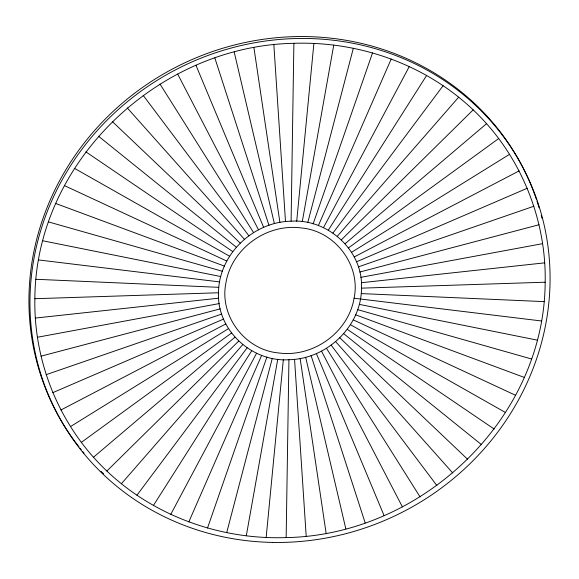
<?xml version="1.0" encoding="UTF-8"?>
<svg xmlns="http://www.w3.org/2000/svg" width="579" height="579" viewBox="0 0 579 579"><rect width="100%" height="100%" fill="white"/><g stroke="black" fill="none" stroke-linecap="round" stroke-linejoin="round"><path stroke-width="0.87" d="M286.156 537.594C421.23 535.242 544.484 419.167 545.172 282.212C546.395 218.022 519.884 153.992 473.173 109.872C425.594 64.559 359.277 41.08 293.886 43.316C158.805 45.669 35.558 161.751 34.863 298.706C33.647 362.888 60.158 426.918 106.862 471.038C154.441 516.352 220.765 539.838 286.156 537.594L288.935 359.718C326.722 359.161 361.376 326.404 361.528 288.147C363.243 250.649 327.989 218.645 291.099 221.192C253.32 221.75 218.659 254.507 218.507 292.764C216.792 330.269 252.046 362.266 288.935 359.718M291.099 221.192L293.886 43.316M266.152 537.478L283.326 359.689M296.709 221.229L313.89 43.432M354.073 298.228C361.151 265.03 334.734 230.76 301.16 227.938C266.955 223.262 231.643 248.413 225.969 282.682C218.884 315.881 245.301 350.15 278.875 352.973C313.087 357.648 348.392 332.498 354.073 298.228L541.43 320.969M246.285 535.843L277.761 359.226M302.274 221.685L333.75 45.068M226.7 532.694L272.275 358.343M307.767 222.568L353.342 48.223M207.499 528.048L266.89 357.04M313.145 223.87L372.543 52.863M188.805 521.94L261.657 355.332M318.385 225.578L391.23 58.971M170.74 514.405L256.591 353.219M323.451 227.692L409.302 66.513M153.406 505.489L251.735 350.722M328.307 230.196L426.629 75.429M136.919 495.24L247.11 347.849M332.925 233.062L443.123 85.67M121.373 483.74L242.753 344.628M337.282 236.29L458.669 97.171M106.862 471.038L238.693 341.067M341.349 239.844L473.173 109.872M93.487 457.229L234.944 337.195M345.098 243.716L486.548 123.682M81.321 442.392L231.528 333.041M348.507 247.877L498.714 138.519M70.443 426.614L228.481 328.619M351.554 252.299L509.592 154.296M60.918 410.004L225.81 323.958M354.225 256.953L519.117 170.906M52.805 392.649L223.537 319.094M356.498 261.817L527.23 188.262M46.161 374.671L221.677 314.057M358.365 266.854L533.881 206.24M41.015 356.172L220.237 308.875M359.805 272.043L539.027 224.746M37.403 337.26L219.224 303.577M360.818 277.341L542.639 243.65M35.348 318.066L218.645 298.192M361.39 282.718L544.694 262.844M34.863 298.706L218.507 292.764M361.528 288.147L545.172 282.212M35.956 279.288L218.819 287.329M361.224 293.589L544.086 301.623M38.612 259.942L219.564 281.901M42.817 240.784L220.737 276.538M359.298 304.38L537.225 340.134M48.549 221.931L222.343 271.254M357.692 309.664L531.493 358.98M55.765 203.497L224.37 266.087M355.672 314.824L524.27 377.414M64.428 185.606L226.794 261.071M353.241 319.84L515.607 395.305M74.481 168.359L229.617 256.236M350.425 324.674L505.554 412.552M85.866 151.864L232.801 251.612M347.234 329.299L494.176 429.046M98.51 136.224L236.348 247.233M343.694 333.678L481.533 444.686M112.326 121.532L240.22 243.115M339.815 337.796L467.709 459.379M127.25 107.882L244.403 239.293M335.639 341.624L452.792 473.029M143.165 95.361L248.861 235.783M331.174 345.135L436.87 485.549M159.992 84.042L253.58 232.606M326.462 348.305L420.043 496.869M177.623 73.996L258.516 229.791M321.519 351.12L402.412 506.914M195.948 65.282L263.655 227.352M316.387 353.559L384.094 515.628M214.845 57.958L268.953 225.296M311.089 355.615L365.19 522.953M234.213 52.074L274.381 223.646M305.661 357.265L345.829 528.844M253.92 47.652L279.903 222.408M300.139 358.502L326.122 533.266M273.853 44.728L285.49 221.591M294.552 359.32L306.19 536.19M79.005 446.908A263.358 248.557 -28.5 0 1 170.704 69.936A263.358 248.557 -28.5 0 1 536.386 199.35M536.95 201.036A263.358 248.557 -28.5 0 1 539.085 207.81M541.249 215.526A263.358 248.557 -28.5 0 1 541.908 218.117M103.627 473.803A263.358 248.557 -28.5 0 1 101.043 471.349M84.042 453.125A263.358 248.557 -28.5 0 1 82.898 451.758M81.212 449.688A263.358 248.557 -28.5 0 1 80.105 448.305M272.477 542.414A263.358 248.557 -28.5 0 0 523.496 168.627A263.358 248.557 -28.5 0 0 74.083 160.332A263.358 248.557 -28.5 0 0 272.477 542.414"/></g></svg>
